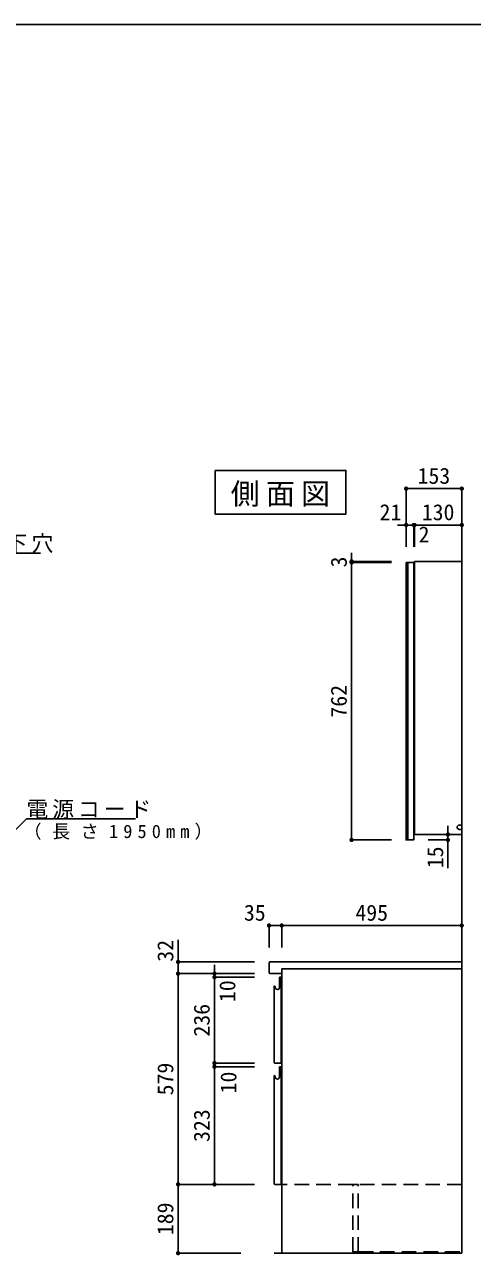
# Model space of a CAD drawing. Units: millimetres on the paper, scale 1:20. Extents: x -205 to 195, y -144 to 136.
# Drawn here: x -87.8 to -26.2, y -32.5 to 136.5 of the extents above; entities that cross this region are included whole.
import ezdxf
from ezdxf.enums import TextEntityAlignment as Align

# ---------------------------------------------------------------- set-up
doc = ezdxf.new("R2010")
doc.units = ezdxf.units.MM
doc.linetypes.add('CHAIN1', pattern=[8, 5, -1, 1, -1])
doc.linetypes.add('DASHED2', pattern=[3, 2, -1])
for name, color, linetype in [('0-2_2', 7, 'Continuous'), ('0-3_3', 4, 'Continuous'), ('0-B_11', 6, 'Continuous')]:
    doc.layers.add(name, color=color, linetype=linetype)
doc.styles.add('ＭＳ ゴシック', font='')
doc.styles.get('ＭＳ ゴシック').set_extended_font_data('MS Gothic')

msp = doc.modelspace()

# ---------------------------------------------------------------- hatches: boundary and pattern name
at = {"layer": '0-3_3'}
for points in [[(-35.048, 72.779, 1), (-35.648, 72.779, 1)], [(-27.398, 72.779, 1), (-27.998, 72.779, 1)], [(-35.048, 67.779, 1), (-35.648, 67.779, 1)], [(-33.998, 67.779, 1), (-34.598, 67.779, 1)], [(-33.998, 67.779, 1), (-34.598, 67.779, 1)], [(-33.898, 67.779, 1), (-34.498, 67.779, 1)], [(-33.898, 67.779, 1), (-34.498, 67.779, 1)], [(-27.398, 67.779, 1), (-27.998, 67.779, 1)], [(-42.548, 62.779, 1), (-43.148, 62.779, 1)], [(-42.548, 62.629, 1), (-43.148, 62.629, 1)], [(-42.548, 62.629, 1), (-43.148, 62.629, 1)], [(-29.294, 25.279, 1), (-29.894, 25.279, 1)], [(-42.548, 24.529, 1), (-43.148, 24.529, 1)], [(-29.294, 24.529, 1), (-29.894, 24.529, 1)], [(-53.898, 12.779, 1), (-54.498, 12.779, 1)], [(-52.148, 12.779, 1), (-52.748, 12.779, 1)], [(-52.148, 12.779, 1), (-52.748, 12.779, 1)], [(-27.398, 12.779, 1), (-27.998, 12.779, 1)], [(-66.398, 7.779, 1), (-66.998, 7.779, 1)], [(-66.398, 6.179, 1), (-66.998, 6.179, 1)], [(-66.398, 6.179, 1), (-66.998, 6.179, 1)], [(-61.398, 6.179, 1), (-61.998, 6.179, 1)], [(-61.398, 5.679, 1), (-61.998, 5.679, 1)], [(-61.398, 5.679, 1), (-61.998, 5.679, 1)], [(-61.398, -6.121, 1), (-61.998, -6.121, 1)], [(-61.398, -6.121, 1), (-61.998, -6.121, 1)], [(-61.398, -6.621, 1), (-61.998, -6.621, 1)], [(-61.398, -6.621, 1), (-61.998, -6.621, 1)], [(-66.398, -22.771, 1), (-66.998, -22.771, 1)], [(-66.398, -22.771, 1), (-66.998, -22.771, 1)], [(-61.398, -22.771, 1), (-61.998, -22.771, 1)], [(-66.398, -32.221, 1), (-66.998, -32.221, 1)]]:
    msp.add_hatch(color=132, dxfattribs=at).paths.add_polyline_path(points)

# ---------------------------------------------------------------- linework, layer by layer
at = {"layer": '0-2_2'}
for p, q in [((-35.348, 62.629), (-34.298, 62.629)), ((-34.298, 62.629), (-34.298, 24.529)), ((-34.198, 62.779), (-27.698, 62.779)), ((-34.198, 62.779), (-34.198, 25.279)), ((-34.198, 62.779), (-27.698, 62.779)), ((-27.698, 62.779), (-27.698, 25.955)), ((-28.048, 26.579), (-27.698, 26.579)), ((-27.698, 25.979), (-28.048, 25.979)), ((-27.898, 26.579), (-27.698, 26.579)), ((-27.698, 25.979), (-27.898, 25.979)), ((-27.698, 25.979), (-27.698, 25.279)), ((-34.198, 25.279), (-27.698, 25.279)), ((-54.198, 6.329), (-54.198, 7.629)), ((-54.048, 7.779), (-27.698, 7.779)), ((-27.698, 6.829), (-52.448, 6.829)), ((-52.448, 6.829), (-52.448, 6.179)), ((-52.448, 6.829), (-27.698, 6.829)), ((-52.448, -22.771), (-52.448, 6.829)), ((-27.698, 7.779), (-27.698, 6.829)), ((-27.698, -32.221), (-27.698, 6.829)), ((-52.448, 6.179), (-54.048, 6.179)), ((-52.773, 4.245), (-52.767, 5.679)), ((-52.767, 5.679), (-52.571, 5.679)), ((-52.548, 5.639), (-52.571, 5.679)), ((-52.548, 4.129), (-52.548, 5.639)), ((-53.488, 4.479), (-53.447, 4.471)), ((-53.488, 4.479), (-53.488, 2.472)), ((-53.488, -6.046), (-53.488, 4.363)), ((-52.548, 4.257), (-52.548, -6.121)), ((-53.413, -6.121), (-52.548, -6.121)), ((-52.773, -8.055), (-52.767, -6.621)), ((-52.767, -6.621), (-52.571, -6.621)), ((-52.548, -6.661), (-52.571, -6.621)), ((-52.548, -8.171), (-52.548, -6.661)), ((-53.488, -7.821), (-53.447, -7.829)), ((-53.488, -7.821), (-53.488, -13.553)), ((-53.488, -22.696), (-53.488, -7.937)), ((-52.548, -8.043), (-52.548, -22.771)), ((-53.413, -22.771), (-52.548, -22.771)), ((-52.448, -32.221), (-27.698, -32.221))]:
    msp.add_line(p, q, dxfattribs=at)
for points in [[(-35.348, 62.629), (-35.348, 24.529), (-34.298, 24.529)], [(-27.698, 6.829), (-52.448, 6.829), (-52.448, -32.221)], [(-53.35, 4.39), (-53.346, 4.376), (-53.342, 4.36), (-53.289, 4.164)], [(-53.35, -7.91), (-53.346, -7.924), (-53.342, -7.94), (-53.289, -8.136)]]:
    msp.add_lwpolyline(points, dxfattribs=at)
for centre, radius, start, end in [((-28.048, 26.279), 0.3, 90, 270), ((-54.048, 7.629), 0.15, 90, 180), ((-54.048, 6.329), 0.15, 180, 270), ((-53.456, 4.362), 0.11, 14.99999, 85), ((-53.043, 4.23), 0.255, 195, 269.95995), ((-53.043, 4.245), 0.27, 269.95995, 0.01219), ((-53.413, -6.046), 0.075, 180, 270), ((-53.456, -7.938), 0.11, 14.99999, 85), ((-53.043, -8.07), 0.255, 195, 269.95995), ((-53.043, -8.055), 0.27, 269.95995, 0.01219), ((-53.413, -22.696), 0.075, 180, 270)]:
    msp.add_arc(centre, radius, start, end, dxfattribs=at)
at = {"layer": '0-3_3'}
for p, q in [((-35.348, 64.779), (-35.348, 72.779)), ((-35.348, 72.779), (-27.698, 72.779)), ((-27.698, 64.779), (-27.698, 72.779)), ((-27.698, 72.575), (-27.698, -32.221)), ((-36.548, 67.779), (-33.098, 67.779)), ((-35.498, 67.779), (-32.998, 67.779)), ((-35.348, 64.779), (-35.348, 67.779)), ((-34.298, 64.779), (-34.298, 67.779)), ((-34.298, 64.779), (-34.298, 67.779)), ((-34.198, 64.779), (-34.198, 67.779)), ((-34.198, 67.779), (-27.698, 67.779)), ((-34.198, 64.779), (-34.198, 67.779)), ((-27.698, 64.779), (-27.698, 67.779)), ((-42.848, 63.979), (-42.848, 61.429)), ((-37.348, 62.779), (-42.848, 62.779)), ((-37.348, 62.629), (-42.848, 62.629)), ((-42.848, 62.629), (-42.848, 24.529)), ((-37.348, 62.629), (-42.848, 62.629)), ((-35.098, 62.629), (-35.098, 24.529)), ((-27.698, 31.89), (-27.698, 31.69)), ((-29.594, 26.479), (-29.594, 20.645)), ((-37.348, 24.529), (-42.848, 24.529)), ((-32.298, 24.529), (-29.594, 24.529)), ((-32.198, 25.279), (-29.594, 25.279)), ((-54.198, 9.779), (-54.198, 12.779)), ((-54.198, 12.779), (-52.448, 12.779)), ((-52.448, 9.779), (-52.448, 12.779)), ((-52.448, 12.779), (-27.698, 12.779)), ((-52.448, 9.779), (-52.448, 12.779)), ((-27.698, 9.779), (-27.698, 12.779)), ((-66.698, 6.179), (-66.698, 10.81)), ((-56.198, 7.779), (-66.698, 7.779)), ((-61.698, 7.379), (-61.698, 4.479)), ((-58.048, 6.179), (-66.698, 6.179)), ((-66.698, 6.179), (-66.698, -22.771)), ((-63.905, 6.179), (-66.698, 6.179)), ((-56.198, 6.179), (-61.698, 6.179)), ((-56.198, 5.679), (-61.698, 5.679)), ((-61.698, 5.679), (-61.698, -6.121)), ((-56.198, 5.679), (-61.698, 5.679)), ((-61.698, -4.921), (-61.698, -7.821)), ((-56.198, -6.121), (-61.698, -6.121)), ((-56.198, -6.121), (-61.698, -6.121)), ((-56.198, -6.621), (-61.698, -6.621)), ((-61.698, -6.621), (-61.698, -22.771)), ((-56.198, -6.621), (-61.698, -6.621)), ((-58.048, -22.771), (-66.698, -22.771)), ((-58.048, -22.771), (-66.698, -22.771)), ((-66.698, -22.771), (-66.698, -32.221)), ((-56.198, -22.771), (-61.698, -22.771)), ((-58.058, -32.221), (-66.698, -32.221)), ((-53.488, -32.221), (-27.698, -32.221))]:
    msp.add_line(p, q, dxfattribs=at)
at = {"layer": '0-3_3', "linetype": 'DASHED2'}
for p, q in [((-27.698, -22.771), (-52.448, -22.771)), ((-42.698, -32.021), (-42.698, -22.771)), ((-42.698, -22.771), (-41.948, -22.771)), ((-41.948, -32.021), (-41.948, -22.771)), ((-37.673, -22.771), (-37.973, -22.771)), ((-41.948, -32.021), (-42.698, -32.021)), ((-42.623, -32.021), (-42.023, -32.021)), ((-42.623, -32.221), (-42.623, -32.021)), ((-41.948, -32.021), (-27.698, -32.021)), ((-40.498, -32.021), (-39.898, -32.021)), ((-40.498, -32.221), (-40.498, -32.021)), ((-39.898, -32.021), (-39.898, -32.221)), ((-29.998, -32.021), (-29.398, -32.021)), ((-29.998, -32.221), (-29.998, -32.021)), ((-29.398, -32.021), (-29.398, -32.221)), ((-42.023, -32.221), (-42.623, -32.221)), ((-39.898, -32.221), (-40.498, -32.221)), ((-29.398, -32.221), (-29.998, -32.221))]:
    msp.add_line(p, q, dxfattribs=at)
at = {"layer": '0-3_3', "linetype": 'CHAIN1'}
msp.add_line((-27.698, -32.021), (-27.698, -32.221), dxfattribs=at)
at = {"layer": '0-3_3'}
msp.add_lwpolyline([(-61.616, 75.279), (-43.616, 75.279), (-43.616, 69.279), (-61.616, 69.279)], close=True, dxfattribs=at)
for points in [[(-103.785, 57.779), (-97.642, 63.922), (-85.642, 63.922)], [(-93.351, 21.658), (-87.546, 27.422), (-72.546, 27.422)]]:
    msp.add_lwpolyline(points, dxfattribs=at)
at = {"layer": '0-3_3', "linetype": 'DASHED2'}
msp.add_lwpolyline([(-42.023, -32.021), (-42.023, -32.221), (-27.698, -32.221)], dxfattribs=at)
at = {"layer": '0-B_11'}
msp.add_line((195, 136.5), (-205, 136.5), dxfattribs=at)

# ---------------------------------------------------------------- texts
at = {"layer": '0-3_3', "style": 'ＭＳ ゴシック'}
for s, p in [('153', (-33.773, 72.779)), ('21', (-38.997, 67.779)), ('130', (-33.198, 67.779)), ('2', (-33.633, 64.725)), ('35', (-57.651, 12.779)), ('495', (-42.323, 12.779))]:
    msp.add_text(s, height=2.199, dxfattribs=at).set_placement(p, align=Align.BOTTOM_LEFT)
for s, p in [('3', (-42.848, 61.954)), ('762', (-42.848, 41.329)), ('15', (-29.594, 20.645)), ('32', (-66.698, 7.81)), ('10', (-58.172, 2.267)), ('236', (-61.698, -2.471)), ('579', (-66.698, -10.546)), ('10', (-58.018, -10.276)), ('323', (-61.698, -16.946)), ('189', (-66.698, -29.746))]:
    msp.add_text(s, height=2.199, rotation=90, dxfattribs=at).set_placement(p, align=Align.BOTTOM_LEFT)
at = {"layer": '0-3_3', "attachment_point": 7, "style": 'ＭＳ ゴシック'}
for s, insert, char_height in [('\\T1.21;側面図', (-59.473, 70.279), 2.933), ('\\T1.2;取付下穴', (-97.642, 63.922), 2.199), ('\\T1.18;電源コード', (-87.546, 27.422), 2.199), ('\\T1.57;（長さ1950mm）', (-87.967, 24.55), 1.833)]:
    msp.add_mtext(s, dxfattribs=dict(at, insert=insert, char_height=char_height))

doc.saveas('drawing.dxf')
